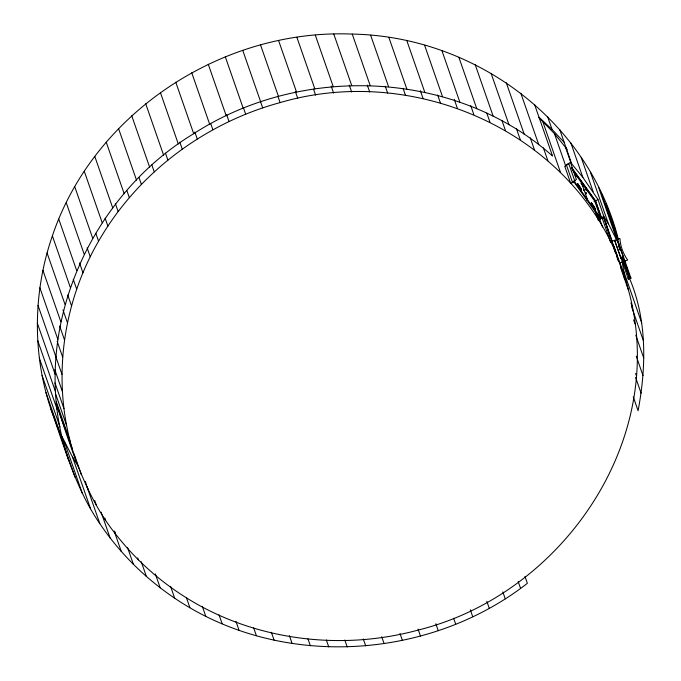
<?xml version="1.0" encoding="UTF-8"?>
<svg xmlns="http://www.w3.org/2000/svg" width="681" height="681" viewBox="0 0 681 681"><rect width="100%" height="100%" fill="white"/><g stroke="black" fill="none" stroke-linecap="round" stroke-linejoin="round"><path stroke-width="1.02" d="M524.949 576.39L527.366 583.319C428.128 660.706 279.627 669.38 174.694 598.199C145.283 578.407 119.652 553.049 99.818 523.638C75.991 489.188 64.806 448.345 50.99 409.349C32.177 353.439 33.097 291.519 52.377 235.864C94.021 112.331 223.01 28.602 352.247 34.084C474.112 36.246 587.933 119.882 618.322 239.329M68.926 460.858C26.431 339.734 85.644 198.878 193.702 133.689C301.692 63.742 455.206 69.564 552.538 155.975L534.525 104.406M75.344 458.696C51.058 387.251 60.805 306.186 98.575 241.202C137.553 173.289 204.709 123.031 280.095 102.61C423.284 60.405 591.321 141.256 628.495 290.225C669.432 438.104 563.689 593.602 418.849 629.899C343.973 650.457 260.917 641.323 193.557 602.157C163.551 584.638 136.864 561.485 115.574 534.006C85.985 497.139 72.339 451.18 57.408 407.178L56.251 403.322M633.253 396.861L638.088 410.728C646.354 366.795 647.222 319.542 629.27 277.797M577.794 184.355L577.275 184.849L577.633 183.879L580.723 188.314M577.19 184.611L577.709 184.117M577.267 184.823L577.786 184.33L580.867 188.748M577.863 184.542L577.343 185.036L577.871 184.568M578.237 185.615L577.718 186.109L578.246 185.641M580.561 187.862L577.462 183.393L578.356 185.973L577.794 186.347L578.305 185.836L581.361 190.144L580.459 187.573M591.832 204.087L591.312 204.581L591.84 204.113L594.99 208.718M591.457 205.007L591.976 204.521L591.542 205.245L592.061 204.76L595.134 209.144L594.615 209.637L595.126 209.118M591.534 205.228L592.053 204.734M592.657 206.684L594.53 209.399L595.049 208.905M577.122 184.398L577.641 183.904M577.199 184.636L577.718 184.142M578.092 185.215L577.573 185.709L578.773 187.377M578.169 185.428L577.65 185.922L578.16 185.402L581.242 189.82M577.794 186.347L578.322 185.862M594.539 209.425L595.066 208.931M570.414 162.308L564.753 166.258L570.729 183.427L576.39 179.478L570.414 162.308L582.859 177.409L597.935 199.397L603.911 216.567L608.405 223.785L619.608 245.764L601.672 194.255M595.552 201.057L597.935 199.397M603.911 216.567L598.361 220.44L595.041 210.897M572.44 182.202L574.679 180.695L568.703 163.525L566.464 165.032L572.44 182.202L572.908 182.857L574.032 182.099M581.072 183.283L581.634 182.9L587.499 199.686L586.937 200.061L586.205 198.035M581.123 183.342L581.676 182.968M586.894 200.001L587.456 199.618M594.173 201.499L594.726 201.125L572.117 169.671M594.3 201.678L595.424 200.921L571.58 167.747M571.768 167.79L595.645 201.014L601.629 218.184L599.391 219.691L598.642 218.652L599.757 217.894L599.076 215.937M599.995 218.218L600.548 217.843L594.726 201.125M595.424 200.921L601.255 217.665L600.131 218.414L573.845 181.844L574.96 181.086L574.679 180.695M624.962 261.027L617.165 239.414L623.353 257.146L622.076 257.605L629.457 278.095M623.353 257.146L623.149 256.584L620.595 257.495L620.91 258.363L622.187 257.903M619.506 262.985L627.703 260.04L626.843 258.848A46.751 44.035 -19.2 0 1 620.119 240.844L619.897 238.435L611.887 241.312L625.49 280.155M629.448 278.052L630.734 277.635L630.938 278.197L628.384 279.116L628.078 278.248L629.346 277.788L623.558 261.155L622.281 261.615L628.384 279.116M584.026 190.186C583.557 189.863 583.464 190.433 583.736 189.99M586.111 193.413L585.634 192.672L586.247 193.268M539.011 117.285L552.053 129.45L564.174 142.329M538.901 117.626L554.462 133.689L567.196 149.462M586.196 193.259L585.924 192.842M583.677 190.042L583.711 189.99M574.875 174.651L576.109 176.379M582.979 185.93L581.736 184.21L582.936 185.922M585.132 188.918L586.358 190.62M594.453 207.194L591.355 202.725L592.249 205.296M591.525 203.21L594.615 207.645M591.678 203.662L594.76 208.071M577.939 184.764L581.097 189.386M601.255 217.665L601.629 218.184M592.206 205.16L595.254 209.476L594.351 206.896M578.39 186.279L579.599 187.973M574.406 181.469L600.548 217.843M578.39 187.164L580.799 190.527M591.687 205.653L592.887 207.347M61.784 436.104L72.595 457.215L78.604 466.868M605.256 204.555L609.529 214.03L615.658 230.442M58.387 428.579L57.119 425.761L75.055 477.27M626.792 267.429L626.997 267.999M627.005 268.016L626.826 267.514M603.536 216.643L612.142 240.946M57.408 407.178L72.365 448.975M50.99 409.349L56.753 424.799M625.728 267.982L625.916 268.493M625.524 267.897L625.728 268.476L625.575 268.05M626.801 267.948L626.588 267.352M625.873 268.382L625.745 268.025M626.469 267.522L626.546 267.744M625.83 267.752L625.882 267.88M618.646 245.526L620.4 250.395M622.834 257.137L630.078 277.822L622.715 257.375M626.52 267.65L626.775 268.382M622.187 257.35L623.626 261.351M622.408 261.947L614.62 240.325L620.91 258.363M605.945 203.73L609.529 214.03M612.074 220.142L618.076 239.738M624.903 260.891L630.938 278.197M598.735 187.752L616.671 239.261M618.603 245.577L620.314 250.489M590.47 172.276L608.405 223.785M622.289 262.185L623.745 271.361L641.681 322.871M613.853 245.858L617.616 256.643M603.111 216.175L617.863 258.482M613.317 246.633L615.735 253.57M616.773 256.541L618.493 261.495M620.561 267.437L628.495 290.225M581.182 157.362L593.134 191.701M601.936 217.401L610.559 242.164M630.921 302.96L632.3 306.927M631.551 306.697L643.281 340.381M599.723 219.12L602.481 227.045M597.39 213.97L599.391 219.691M596.59 212.778L598.642 218.652M633.611 319.9L634.99 323.867M570.908 143.07L582.859 177.409M635.782 335.205L643.715 357.985M559.688 129.45L571.648 163.789M565.426 146.994L570.891 162.691M636.292 356.197L643 375.631M554.462 133.689L565.741 166.07M547.567 116.57L552.053 129.45M635.594 373.435L636.284 375.418M635.594 377.385L641.119 393.235M542.621 121.107L560.565 172.616M543.404 147.913L547.89 160.793M520.82 93.195L538.765 144.704M530.295 137.885L534.432 149.777M506.306 82.801L524.242 134.31M516.445 128.718L520.241 139.614M491.095 73.318L509.03 124.827M501.931 120.443L505.379 130.352M475.253 64.789L493.197 116.298M486.796 113.106L489.903 122.018M458.849 57.247L476.785 108.756M470.767 105.734L473.874 114.646M441.943 50.717L459.879 102.227M454.244 99.358L457.351 108.27M424.595 45.235L442.531 96.745M437.645 94.982L440.403 102.908M406.88 40.809L424.825 92.327M420.339 90.667L423.097 98.592M388.877 37.472L406.812 88.981M403.084 88.394L405.501 95.331M370.643 35.225L388.579 86.734M385.267 86.198L387.685 93.135M352.247 34.084L370.183 85.593M367.297 85.082L369.715 92.02M333.775 34.05L351.719 85.559M349.251 85.048L351.66 91.986M518.19 581.548L520.607 588.486M315.294 35.123L333.239 86.632M331.196 86.095L333.605 93.033M502.825 591.891L505.242 598.82M296.882 37.302L314.818 88.811M313.541 89.211L315.609 95.161M486.838 601.314L489.256 608.244M278.597 40.571L296.541 92.08M295.333 91.424L297.75 98.353M470.307 609.784L472.725 616.714M260.534 44.92L278.469 96.438M278.027 96.668L280.095 102.61M453.631 618.254L455.7 624.196M242.742 50.343L260.678 101.852M260.636 101.963L262.713 107.904M435.849 623.719L438.258 630.657M243.602 108.27L245.671 114.221M225.3 56.804L243.236 108.313M418.057 629.142L420.466 636.08M226.62 114.595L229.037 121.524M208.275 64.286L226.22 115.796M399.985 633.492L402.403 640.429M210.812 123.857L212.881 129.799M191.744 72.756L209.68 124.265M381.7 636.769L384.118 643.698M194.851 132.071L197.26 139.009M175.758 82.18L193.702 133.689M363.288 638.94L365.706 645.877M179.835 142.176L182.244 149.113M160.393 92.514L178.328 144.031M344.807 640.012L347.225 646.95M165.474 153.14L167.892 160.078M145.7 103.733L163.636 155.242M326.335 639.978L328.753 646.916M151.837 164.913L154.246 171.85M131.739 115.787L149.675 167.296M307.948 638.838L310.357 645.775M138.967 177.46L141.384 184.389M118.571 128.624L136.506 180.133M289.365 635.603L292.123 643.528M126.921 190.714L129.33 197.652M106.236 142.193L124.18 193.702M271.353 632.266L274.12 640.191M115.395 203.653L118.154 211.578M94.795 156.443L112.74 207.952M253.647 627.839L256.405 635.765M105.129 218.192L107.887 226.118M84.291 171.323L102.227 222.832M235.958 621.37L239.057 630.283M95.817 233.277L98.575 241.202M74.757 186.764L92.701 238.273M219.044 614.841L222.151 623.753M87.142 247.867L90.25 256.788M66.244 202.708L84.18 254.226M202.291 606.311L205.747 616.211M79.498 262.892L82.954 272.8M58.77 219.103L76.706 270.612M186.458 597.782L189.905 607.682M73.25 279.278L76.706 289.187M52.377 235.864L70.313 287.382M170.556 586.315L174.694 598.199M67.734 294.975L71.531 305.871M47.083 252.949L65.018 304.458M155.345 573.938L160.18 587.805M62.975 309.923L67.453 322.794M42.912 270.272L60.856 321.781M59.664 326.029L64.491 339.896M141.231 561.672L146.406 576.535M137.69 557.918L138.379 559.893M39.881 287.765L57.817 339.274M57.136 341.249L62.661 357.099M127.568 547.592L133.433 564.43M38 305.369L55.944 356.878M55.399 355.516L61.954 374.337M114.536 531.035L115.574 534.006M114.417 531.733L121.312 551.55M54.795 369.749L62.38 391.541M37.285 323.015L55.221 374.524M104.848 518.054L105.538 520.037M101.128 512.18L110.092 537.93M54.974 382.892L63.946 408.643M94.736 500.509L96.455 505.464M37.719 340.619L55.655 392.128M55.595 393.882L66.636 425.582M85.278 481.424L86.308 484.404M86.998 486.379L88.385 490.346M86.368 485.008L99.818 523.638M56.293 401.671L70.441 442.292M74.093 453.929L81.337 474.734M39.319 358.129L57.255 409.639M72.595 457.215L90.53 508.724M42.069 375.461L60.013 426.97M64.329 441.739L82.265 493.248M45.967 392.562L63.903 444.072M605.656 222.304L609.98 236.784M617.097 236.928L617.624 239.252M623.745 271.361L624.4 278.572M591.755 203.874L591.236 204.368L591.763 203.9M591.9 204.3L591.38 204.794L591.917 204.326M592.13 204.947L591.61 205.441L592.138 204.972M585.498 192.766L586.154 193.762L585.498 192.766"/></g></svg>
